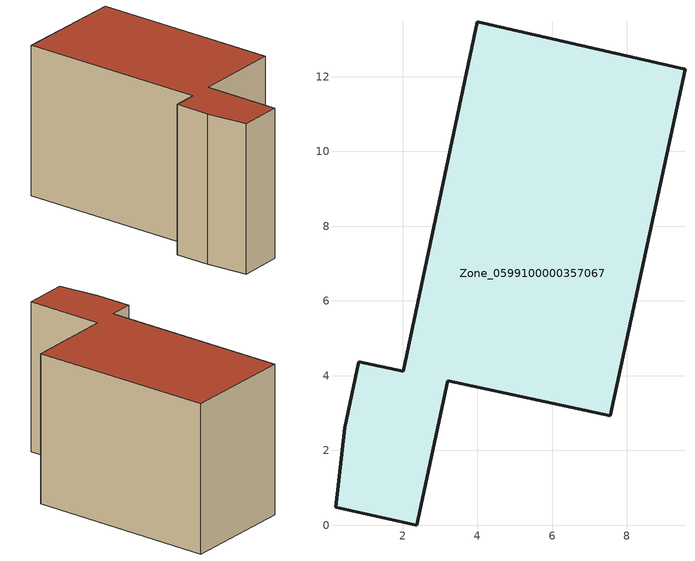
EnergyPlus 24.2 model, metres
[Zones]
Zone_0599100000357067
 floor ground (C_G): 0.2,0.47 0.45,2.61 0.83,4.37 2.02,4.12 4,13.47 9.55,12.2 7.55,2.93 3.21,3.87 2.37,0 z0
 wall outside (C_F): 9.55,12.2 4,13.47 2.02,4.12 0.83,4.37 0.45,2.61 0.2,0.47 2.37,0 3.21,3.87 7.55,2.93 9.55,12.2 z0:7.79
 roof outside (C_R): 0.45,2.61 0.2,0.47 2.37,0 3.21,3.87 7.55,2.93 9.55,12.2 4,13.47 2.02,4.12 0.83,4.37 z7.79
[BUILDING]
Pand.0599100000357067: North Axis=0; Terrain=City; Loads Convergence Tolerance Value=0.04; Temperature Convergence Tolerance Value=0.4; Solar Distribution=FullExterior; Maximum Number of Warmup Days=25; Minimum Number of Warmup Days=1
[Site:Location]
Rotterdam.The.Hague.AP_ZH_NLD Design_Conditions: Latitude=51.96; Longitude=4.45; Time Zone=1; Elevation=-4.5
[SITE:GROUNDTEMPERATURE:BUILDINGSURFACE]
18, 18, 18, 18, 18, 18, 18, 18, 18, 18, 18, 18
[MATERIAL] Thermal Absorptance=0.9; Solar Absorptance=0.7; Visible Absorptance=0.7
Name | Roughness | Thickness | Conductivity | Density | Specific Heat
G.TC.1992-2005 | MediumSmooth | 0.15 | 0.06 | 540 | 1210
F.TC.1992-2005 | Rough | 0.3 | 0.12 | 1920 | 840
R.TC.1992-2005 | MediumRough | 0.2 | 0.08 | 1500 | 1000
[CONSTRUCTION]
C_G: G.TC.1992-2005
C_F: F.TC.1992-2005
C_R: R.TC.1992-2005
[ZONE]
Zone_0599100000357067: Type=1; Multiplier=1; Ceiling Height=Autocalculate; Volume=Autocalculate; Floor Area=autocalculate; Part of Total Floor Area=Yes
[ZONEINFILTRATION:DESIGNFLOWRATE]
Infil_Zone_0599100000357067: Zone or ZoneList or Space or SpaceList=Zone_0599100000357067; Schedule=AlwaysOn; Design Flow Rate Calculation Method=Flow/Area; Flow Rate per Floor Area=0.0015; Constant Term Coefficient=1; Temperature Term Coefficient=0; Velocity Term Coefficient=0; Velocity Squared Term Coefficient=0
[HVACTEMPLATE:ZONE:IDEALLOADSAIRSYSTEM]
Zone_0599100000357067: Maximum Heating Supply Air Temperature=50; Minimum Cooling Supply Air Temperature=13; Maximum Heating Supply Air Humidity Ratio=0.0156; Minimum Cooling Supply Air Humidity Ratio=0.0077; Heating Limit=NoLimit; Cooling Limit=NoLimit; Dehumidification Control Type=ConstantSensibleHeatRatio; Cooling Sensible Heat Ratio=0.7; Dehumidification Setpoint=60; Humidification Control Type=None; Humidification Setpoint=30; Outdoor Air Method=None; Outdoor Air Flow Rate per Person=0.00944; Outdoor Air Flow Rate per Zone Floor Area=0; Outdoor Air Flow Rate per Zone=0; Demand Controlled Ventilation Type=None; Outdoor Air Economizer Type=NoEconomizer; Heat Recovery Type=None; Sensible Heat Recovery Effectiveness=0.7; Latent Heat Recovery Effectiveness=0.65
[ZONECONTROL:THERMOSTAT]
ThermostatControl_Zone_0599100000357067: Zone or ZoneList=Zone_0599100000357067; Control Type Schedule=DualSetpointControlType; Control 1=Thermostat_Zone_0599100000357067; Temperature Difference Between Cutout And Setpoint=0
[THERMOSTATSETPOINT:DUALSETPOINT]
Thermostat_Zone_0599100000357067: Heating Setpoint Temperature Schedule=HeatingSetpoint_Zone_0599100000357067; Cooling Setpoint Temperature Schedule=CoolingSetpoint_Zone_0599100000357067
[SCHEDULE:COMPACT]
HeatingSetpoint_Zone_0599100000357067: Through: 12/31, For: AllDays, Until: 24:00, 21
CoolingSetpoint_Zone_0599100000357067: Through: 12/31, For: AllDays, Until: 24:00, 24
DualSetpointControlType: Through: 12/31, For: AllDays, Until: 24:00, 4
AlwaysOn: Through: 12/31, For: AllDays, Until: 24:00, 1
